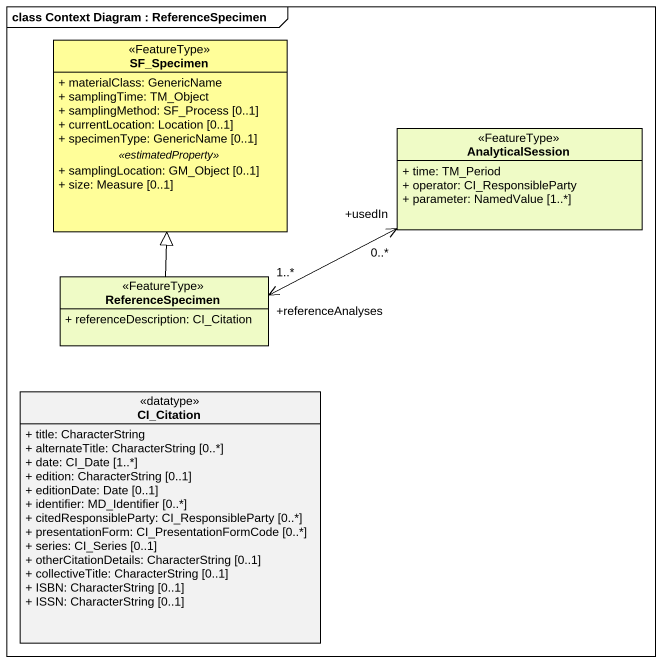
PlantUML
@startuml
mainframe class Context Diagram : ReferenceSpecimen
hide circle
hide empty members
skinparam classAttributeIconSize 0
class SF_Specimen <<FeatureType>> #FFFE99 {
  + materialClass: GenericName
  + samplingTime: TM_Object
  + samplingMethod: SF_Process [0..1]
  + currentLocation: Location [0..1]
  + specimenType: GenericName [0..1]
  .. <<estimatedProperty>> ..
  + samplingLocation: GM_Object [0..1]
  + size: Measure [0..1]
}
class AnalyticalSession <<FeatureType>> #EFFBC6 {
  + time: TM_Period
  + operator: CI_ResponsibleParty
  + parameter: NamedValue [1..*]
}
class ReferenceSpecimen <<FeatureType>> #EFFBC6 {
  + referenceDescription: CI_Citation
}
class CI_Citation <<datatype>> {
  + title: CharacterString
  + alternateTitle: CharacterString [0..*]
  + date: CI_Date [1..*]
  + edition: CharacterString [0..1]
  + editionDate: Date [0..1]
  + identifier: MD_Identifier [0..*]
  + citedResponsibleParty: CI_ResponsibleParty [0..*]
  + presentationForm: CI_PresentationFormCode [0..*]
  + series: CI_Series [0..1]
  + otherCitationDetails: CharacterString [0..1]
  + collectiveTitle: CharacterString [0..1]
  + ISBN: CharacterString [0..1]
  + ISSN: CharacterString [0..1]
}
AnalyticalSession "+usedIn\n0..*" <-left-> "+referenceAnalyses\n1..*" ReferenceSpecimen
ReferenceSpecimen -up-|> SF_Specimen
@enduml
